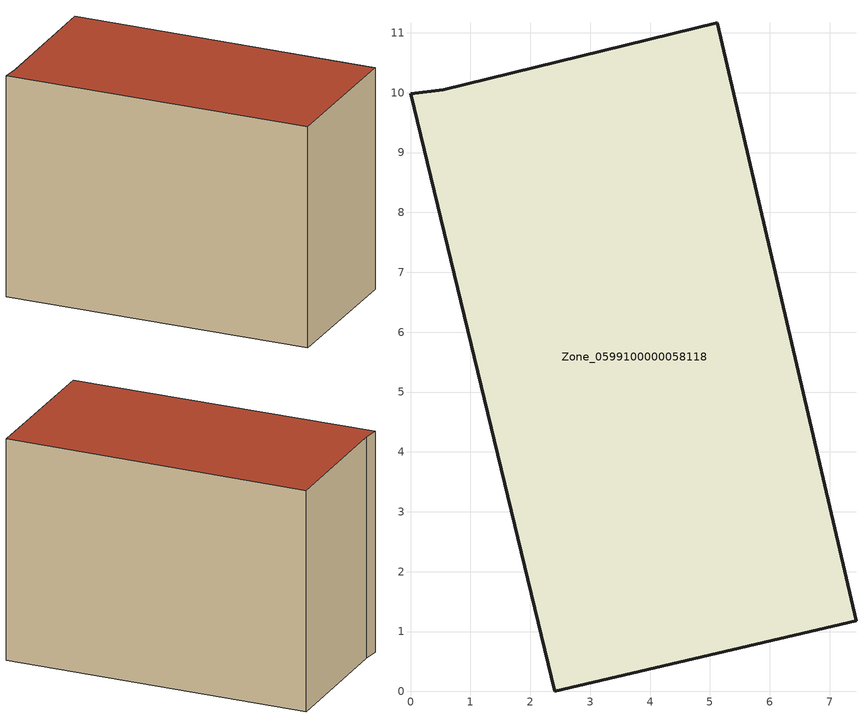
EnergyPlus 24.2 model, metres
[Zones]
Zone_0599100000058118
 floor ground (C_G): 5.12,11.17 7.44,1.18 2.41,0 0,9.98 0.55,10.05 z3.41
 wall outside (C_F): 0.55,10.05 0,9.98 2.41,0 7.44,1.18 5.12,11.17 0.55,10.05 z3.41:10.89
 roof outside (C_R): 7.44,1.18 5.12,11.17 0.55,10.05 0,9.98 2.41,0 z10.89
[BUILDING]
Pand.0599100000058118: North Axis=0; Terrain=City; Loads Convergence Tolerance Value=0.04; Temperature Convergence Tolerance Value=0.4; Solar Distribution=FullExterior; Maximum Number of Warmup Days=25; Minimum Number of Warmup Days=1
[Site:Location]
Rotterdam.The.Hague.AP_ZH_NLD Design_Conditions: Latitude=51.96; Longitude=4.45; Time Zone=1; Elevation=-4.5
[SITE:GROUNDTEMPERATURE:BUILDINGSURFACE]
18, 18, 18, 18, 18, 18, 18, 18, 18, 18, 18, 18
[MATERIAL] Thermal Absorptance=0.9; Solar Absorptance=0.7; Visible Absorptance=0.7
Name | Roughness | Thickness | Conductivity | Density | Specific Heat
G.TI.1946 | MediumSmooth | 0.15 | 1 | 540 | 1210
F.TI.1946 | Rough | 0.3 | 0.857143 | 1920 | 840
R.TI.1946 | MediumRough | 0.2 | 0.1 | 1500 | 1000
[CONSTRUCTION]
C_G: G.TI.1946
C_F: F.TI.1946
C_R: R.TI.1946
[ZONE]
Zone_0599100000058118: Type=1; Multiplier=1; Ceiling Height=Autocalculate; Volume=Autocalculate; Floor Area=autocalculate; Part of Total Floor Area=Yes
[ZONEINFILTRATION:DESIGNFLOWRATE]
Infil_Zone_0599100000058118: Zone or ZoneList or Space or SpaceList=Zone_0599100000058118; Schedule=AlwaysOn; Design Flow Rate Calculation Method=Flow/Area; Flow Rate per Floor Area=0.003; Constant Term Coefficient=1; Temperature Term Coefficient=0; Velocity Term Coefficient=0; Velocity Squared Term Coefficient=0
[HVACTEMPLATE:ZONE:IDEALLOADSAIRSYSTEM]
Zone_0599100000058118: Maximum Heating Supply Air Temperature=50; Minimum Cooling Supply Air Temperature=13; Maximum Heating Supply Air Humidity Ratio=0.0156; Minimum Cooling Supply Air Humidity Ratio=0.0077; Heating Limit=NoLimit; Cooling Limit=NoLimit; Dehumidification Control Type=ConstantSensibleHeatRatio; Cooling Sensible Heat Ratio=0.7; Dehumidification Setpoint=60; Humidification Control Type=None; Humidification Setpoint=30; Outdoor Air Method=None; Outdoor Air Flow Rate per Person=0.00944; Outdoor Air Flow Rate per Zone Floor Area=0; Outdoor Air Flow Rate per Zone=0; Demand Controlled Ventilation Type=None; Outdoor Air Economizer Type=NoEconomizer; Heat Recovery Type=None; Sensible Heat Recovery Effectiveness=0.7; Latent Heat Recovery Effectiveness=0.65
[ZONECONTROL:THERMOSTAT]
ThermostatControl_Zone_0599100000058118: Zone or ZoneList=Zone_0599100000058118; Control Type Schedule=DualSetpointControlType; Control 1=Thermostat_Zone_0599100000058118; Temperature Difference Between Cutout And Setpoint=0
[THERMOSTATSETPOINT:DUALSETPOINT]
Thermostat_Zone_0599100000058118: Heating Setpoint Temperature Schedule=HeatingSetpoint_Zone_0599100000058118; Cooling Setpoint Temperature Schedule=CoolingSetpoint_Zone_0599100000058118
[SCHEDULE:COMPACT]
HeatingSetpoint_Zone_0599100000058118: Through: 12/31, For: AllDays, Until: 24:00, 21
CoolingSetpoint_Zone_0599100000058118: Through: 12/31, For: AllDays, Until: 24:00, 24
DualSetpointControlType: Through: 12/31, For: AllDays, Until: 24:00, 4
AlwaysOn: Through: 12/31, For: AllDays, Until: 24:00, 1
